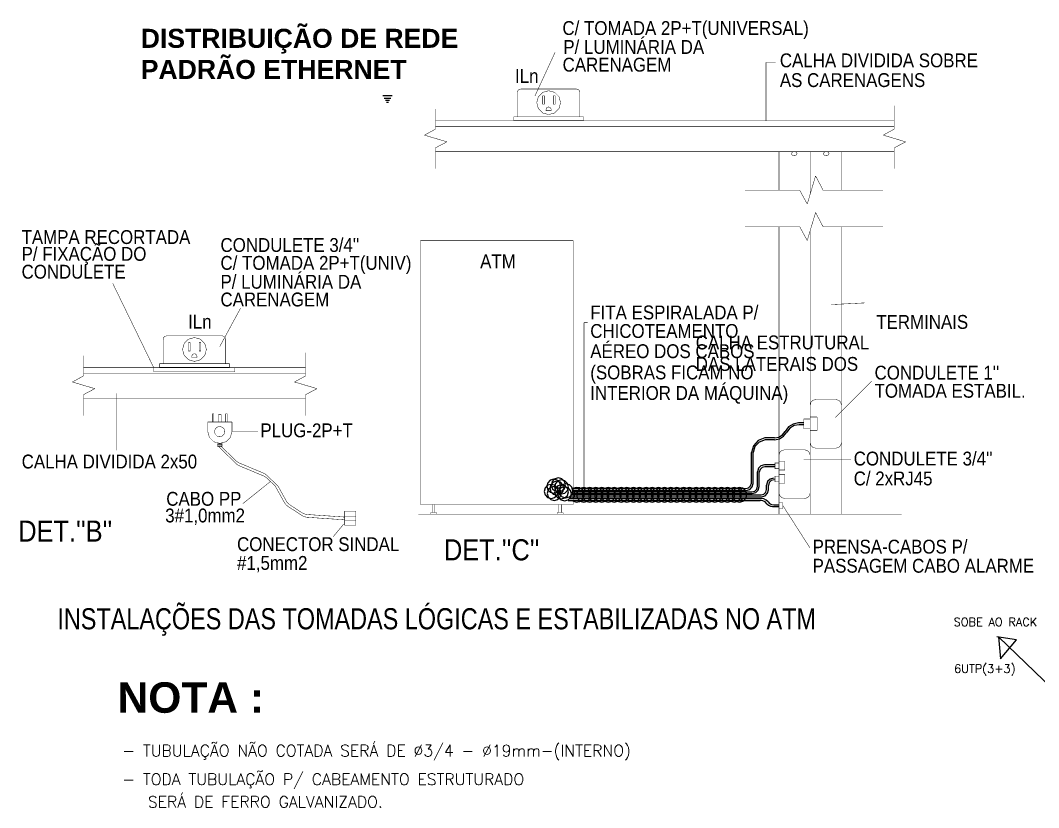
# Model space of a CAD drawing. Extents: x 16 to 124, y 36 to 90.
# Drawn here: x 89.4 to 102.78, y 65.44 to 75.77 of the extents above; entities that cross this region are included whole.
import ezdxf
from ezdxf.enums import TextEntityAlignment as Align

# ---------------------------------------------------------------- set-up
doc = ezdxf.new("R2010")
doc.units = 0
doc.header["$LTSCALE"] = 0.02
for name, color, linetype in [('25FIACAO', 1, 'CONTINUOUS'), ('42-TEXTO', 1, 'CONTINUOUS'), ('ARQUITETURA20', 1, 'CONTINUOUS'), ('DETALHES_CTR50', 2, 'CONTINUOUS'), ('EL-ELETRODUTO', 2, 'CONTINUOUS'), ('LAYER_1', 7, 'CONTINUOUS'), ('TEXTO_05', 2, 'CONTINUOUS')]:
    doc.layers.add(name, color=color, linetype=linetype)
doc.styles.add('ROMANS', font='simplex.shx')
doc.styles.add('SANSSERIFBOLD', font='sasb____.pfb', dxfattribs={"height": 0.5})
doc.styles.add('SN0', font='Arial', dxfattribs={"width": 4e-06})

msp = doc.modelspace()

# ---------------------------------------------------------------- linework, layer by layer
at = {"layer": '25FIACAO', "ltscale": 0.8}
for p, q in [((94.16668, 74.78556), (94.28953, 74.78556)), ((94.18447, 74.7529), (94.2703, 74.7529)), ((94.19984, 74.72469), (94.25369, 74.72469)), ((94.21358, 74.69945), (94.23883, 74.69945))]:
    msp.add_line(p, q, dxfattribs=at)
at = {"layer": 'EL-ELETRODUTO'}
for p, q in [((102.4894, 67.643), (102.23082, 67.68273)), ((103.34469, 66.62992), (102.25071, 67.68273)), ((102.25071, 67.68273), (102.28055, 67.3947)), ((102.28055, 67.3947), (102.4894, 67.643))]:
    msp.add_line(p, q, dxfattribs=at)
at = {"layer": 'LAYER_1', "color": 1, "const_width": 0.006}
for points in [[(96.42876, 75.35545), (96.16402, 74.78232)], [(99.32491, 75.2222), (99.19887, 75.2222)], [(99.19887, 75.2222), (99.19887, 74.45502)], [(91.15625, 71.21523), (90.61837, 72.32022)], [(92.02381, 71.49319), (92.29755, 71.99695)], [(100.49492, 72.06538), (100.0537, 72.04332)], [(100.10806, 70.56145), (100.58548, 71.03847)], [(90.66665, 70.87883), (90.66665, 70.12815)], [(99.69267, 70.006), (100.31612, 70.006)], [(92.32549, 69.42956), (92.68948, 69.72123)], [(99.42067, 69.40353), (99.77648, 68.84998)], [(93.51406, 68.99645), (93.65083, 69.16044)]]:
    msp.add_lwpolyline(points, dxfattribs=at)
at = {"layer": 'LAYER_1', "color": 1, "linetype": 'Continuous', "const_width": 0.006}
for points in [[(95.97931, 74.87284), (95.95629, 74.86662), (95.93994, 74.85027), (95.93371, 74.82726)], [(95.93371, 74.5081), (95.93371, 74.82726)], [(95.97931, 74.87284), (96.70879, 74.87284)], [(96.50055, 74.69387), (96.47919, 74.77286), (96.42304, 74.829), (96.34405, 74.85037), (96.26506, 74.829), (96.20891, 74.77286), (96.18754, 74.69387), (96.20891, 74.61487), (96.26506, 74.55872), (96.34405, 74.53735), (96.42304, 74.55872), (96.47919, 74.61487), (96.50055, 74.69387)], [(96.26478, 74.7836), (96.28696, 74.7836), (96.28696, 74.67392), (96.26478, 74.67392), (96.26478, 74.7836)], [(96.40606, 74.7836), (96.42825, 74.7836), (96.42825, 74.67392), (96.40606, 74.67392), (96.40606, 74.7836)], [(96.75437, 74.82726), (96.74815, 74.85027), (96.7318, 74.86662), (96.70879, 74.87284)], [(96.75437, 74.82726), (96.75437, 74.5081)], [(96.34301, 74.63778), (96.32592, 74.63316), (96.31377, 74.62101), (96.30915, 74.60392)], [(96.37687, 74.60392), (96.37225, 74.62101), (96.3601, 74.63316), (96.34301, 74.63778)], [(95.88655, 74.5081), (96.80155, 74.5081), (96.80155, 74.46061), (95.88655, 74.46061), (95.88655, 74.5081)], [(96.75437, 74.5081), (95.93371, 74.5081)], [(96.30915, 74.58864), (96.30915, 74.60392)], [(96.30915, 74.58864), (96.37687, 74.58864)], [(96.37687, 74.58864), (96.37687, 74.60392)], [(100.88291, 74.45502), (94.85684, 74.45502)], [(100.88291, 74.38234), (94.85684, 74.38234)], [(94.85684, 74.05036), (100.88291, 74.05036)], [(91.32662, 71.63306), (91.30362, 71.62684), (91.28726, 71.61048), (91.28103, 71.58747)], [(91.28103, 71.26833), (91.28103, 71.58747)], [(91.32662, 71.63306), (92.05611, 71.63306)], [(91.84787, 71.45408), (91.8265, 71.53307), (91.77036, 71.58921), (91.69137, 71.61058), (91.61237, 71.58921), (91.55622, 71.53307), (91.53485, 71.45408), (91.55622, 71.37508), (91.61237, 71.31893), (91.69137, 71.29756), (91.77036, 71.31893), (91.8265, 71.37508), (91.84787, 71.45408)], [(92.1017, 71.58747), (92.09547, 71.61048), (92.07912, 71.62684), (92.05611, 71.63306)], [(92.1017, 71.58747), (92.1017, 71.26833)], [(91.6121, 71.54381), (91.63428, 71.54381), (91.63428, 71.43414), (91.6121, 71.43414), (91.6121, 71.54381)], [(91.75337, 71.54381), (91.77556, 71.54381), (91.77556, 71.43414), (91.75337, 71.43414), (91.75337, 71.54381)], [(91.69033, 71.398), (91.67324, 71.39338), (91.66109, 71.38123), (91.65647, 71.36413)], [(91.65647, 71.34886), (91.65647, 71.36413)], [(91.65647, 71.34886), (91.72419, 71.34886)], [(91.72419, 71.36413), (91.71957, 71.38123), (91.70742, 71.39338), (91.69033, 71.398)], [(91.72419, 71.34886), (91.72419, 71.36413)], [(93.15031, 71.21523), (90.2324, 71.21523)], [(91.15625, 71.21523), (91.15625, 71.1606)], [(91.15625, 71.1606), (92.22211, 71.1606)], [(91.23386, 71.26833), (92.14888, 71.26833), (92.14888, 71.22082), (91.23386, 71.22082), (91.23386, 71.26833)], [(92.1017, 71.26833), (91.28103, 71.26833)], [(92.22211, 71.21523), (92.22211, 71.1606)], [(93.15031, 71.14255), (90.2324, 71.14255)], [(90.2324, 70.81057), (93.15031, 70.81057)], [(100.98081, 69.29233), (94.63055, 69.29233)]]:
    msp.add_lwpolyline(points, dxfattribs=at)
at = {"layer": 'LAYER_1', "color": 6, "linetype": 'Continuous', "const_width": 0.006}
for points in [[(100.88291, 74.65363), (100.88291, 74.34625)], [(94.85684, 74.61267), (94.85684, 74.34625)], [(94.71215, 74.26724), (94.85684, 74.34625)], [(94.71215, 74.26724), (95.00738, 74.17956)], [(100.73823, 74.26724), (100.88291, 74.34625)], [(100.73823, 74.26724), (101.03346, 74.17956)], [(95.00738, 74.17956), (94.85684, 74.10054)], [(94.85684, 74.10054), (94.85684, 73.826)], [(101.03346, 74.17956), (100.88291, 74.10054)], [(100.88291, 74.10054), (100.88291, 73.826)], [(99.74049, 73.36337), (99.85009, 73.73241)], [(99.85009, 73.73241), (99.94885, 73.54423)], [(98.92081, 73.54423), (99.64172, 73.54423)], [(99.74049, 73.36337), (99.64172, 73.54423)], [(99.94885, 73.54423), (100.73434, 73.54423)], [(99.74049, 72.88346), (99.85009, 73.25249)], [(99.85009, 73.25249), (99.94885, 73.06431)], [(98.92081, 73.06431), (99.64172, 73.06431)], [(99.74049, 72.88346), (99.64172, 73.06431)], [(99.94885, 73.06431), (100.73434, 73.06431)], [(90.2324, 71.37289), (90.2324, 71.10646)], [(93.15031, 71.41384), (93.15031, 71.10646)], [(90.08773, 71.02745), (90.2324, 71.10646)], [(90.08773, 71.02745), (90.38295, 70.93977)], [(93.00562, 71.02745), (93.15031, 71.10646)], [(93.00562, 71.02745), (93.30085, 70.93977)], [(90.38295, 70.93977), (90.2324, 70.86075)], [(93.30085, 70.93977), (93.15031, 70.86075)], [(90.2324, 70.86075), (90.2324, 70.58621)], [(93.15031, 70.86075), (93.15031, 70.58621)]]:
    msp.add_lwpolyline(points, dxfattribs=at)
at = {"layer": 'LAYER_1', "color": 3, "linetype": 'Continuous', "const_width": 0.006}
for points in [[(99.36914, 74.05036), (99.36914, 73.54423)], [(99.53385, 74.02398), (99.53878, 74.0105), (99.55174, 74.00092), (99.56998, 73.99728), (99.58822, 74.00092), (99.60118, 74.0105), (99.60611, 74.02398), (99.60118, 74.03746), (99.58822, 74.04705), (99.56998, 74.05069), (99.55174, 74.04705), (99.53878, 74.03746), (99.53385, 74.02398)], [(99.77946, 73.49461), (99.77946, 74.05036)], [(99.95486, 74.02398), (99.95979, 74.0105), (99.97276, 74.00092), (99.991, 73.99728), (100.00923, 74.00092), (100.0222, 74.0105), (100.02713, 74.02398), (100.0222, 74.03746), (100.00923, 74.04705), (99.991, 74.05069), (99.97276, 74.04705), (99.95979, 74.03746), (99.95486, 74.02398)], [(100.1898, 74.05036), (100.1898, 73.54423)], [(99.36914, 73.06431), (99.36914, 69.29233)], [(100.1898, 73.06431), (100.1898, 69.29233)], [(99.77946, 69.29233), (99.77946, 73.01469)]]:
    msp.add_lwpolyline(points, dxfattribs=at)
at = {"layer": 'LAYER_1', "color": 2, "linetype": 'Continuous', "const_width": 0.006}
for points in [[(94.66026, 72.88295), (96.66633, 72.88295), (96.66633, 69.41793), (94.66026, 69.41793), (94.66026, 72.88295)], [(99.85241, 70.79687), (99.81559, 70.78692), (99.78942, 70.76075), (99.77946, 70.72393)], [(100.11685, 70.79687), (99.85241, 70.79687)], [(100.1898, 70.72393), (100.17984, 70.76075), (100.15367, 70.78692), (100.11685, 70.79687)], [(99.77946, 70.72393), (99.77946, 70.23153)], [(100.1898, 70.23153), (100.1898, 70.72393)], [(91.86562, 70.38053), (91.86562, 70.50294)], [(91.86562, 70.50294), (92.18447, 70.50294)], [(91.92596, 70.60945), (91.94528, 70.60945), (91.94528, 70.50294), (91.92596, 70.50294), (91.92596, 70.60945)], [(92.043, 70.50294), (92.00711, 70.50294), (92.00711, 70.5986), (92.043, 70.5986), (92.043, 70.50294)], [(92.10115, 70.60945), (92.12047, 70.60945), (92.12047, 70.50294), (92.10115, 70.50294), (92.10115, 70.60945)], [(92.18447, 70.38053), (92.18447, 70.50294)], [(99.77946, 70.54233), (99.695, 70.54233), (99.695, 70.41313), (99.77946, 70.41313), (99.77946, 70.54233)], [(99.77946, 70.56734), (99.87089, 70.56734)], [(99.87089, 70.56734), (99.87089, 70.38813)], [(91.86562, 70.38053), (91.88739, 70.30007), (91.94459, 70.24287), (92.02505, 70.22111)], [(92.08925, 70.3759), (92.08006, 70.4099), (92.05589, 70.43407), (92.02189, 70.44326), (91.9879, 70.43407), (91.96373, 70.4099), (91.95454, 70.3759), (91.96373, 70.3419), (91.9879, 70.31774), (92.02189, 70.30855), (92.05589, 70.31774), (92.08006, 70.3419), (92.08925, 70.3759)], [(92.02505, 70.22111), (92.10551, 70.24287), (92.1627, 70.30007), (92.18447, 70.38053)], [(99.87089, 70.38813), (99.77946, 70.38813)], [(92.05376, 70.22371), (92.05376, 70.18212), (91.99438, 70.18212), (91.99438, 70.22408)], [(99.77946, 70.23153), (99.78942, 70.19471), (99.81559, 70.16854), (99.85241, 70.15858)], [(100.11685, 70.15858), (100.15367, 70.16854), (100.17984, 70.19471), (100.1898, 70.23153)], [(91.99438, 70.21328), (92.05376, 70.21328)], [(91.99438, 70.20381), (92.05376, 70.20381)], [(91.99438, 70.19434), (92.05376, 70.19434)], [(92.0062, 70.18212), (92.239, 69.95572)], [(92.04268, 70.18212), (92.23718, 69.99296)], [(99.44208, 70.13723), (99.40527, 70.12727), (99.3791, 70.1011), (99.36914, 70.06428)], [(99.70652, 70.13723), (99.44208, 70.13723)], [(99.77946, 70.06428), (99.7695, 70.1011), (99.74333, 70.12727), (99.70652, 70.13723)], [(99.85241, 70.15858), (100.11685, 70.15858)], [(92.23718, 69.99296), (92.25104, 69.98107), (92.26625, 69.97103), (92.28261, 69.96295)], [(92.239, 69.95572), (92.25285, 69.94384), (92.26805, 69.9338), (92.28442, 69.92572)], [(92.28261, 69.96295), (92.59525, 69.83217)], [(99.36914, 69.96408), (99.31761, 69.96408), (99.31761, 69.89028), (99.36914, 69.89028), (99.36914, 69.96408)], [(99.36914, 70.06428), (99.36914, 69.57188)], [(99.36914, 69.98286), (99.44707, 69.98286)], [(99.44707, 69.98286), (99.44707, 69.8715)], [(99.77946, 69.57188), (99.77946, 70.06428)], [(92.28442, 69.92572), (92.59874, 69.79424)], [(92.6394, 69.80339), (92.62587, 69.81476), (92.6111, 69.82439), (92.59525, 69.83217)], [(99.44707, 69.8715), (99.36914, 69.8715)], [(92.64288, 69.76545), (92.62936, 69.77682), (92.61459, 69.78645), (92.59874, 69.79424)], [(92.6394, 69.80339), (92.77256, 69.67699)], [(92.64288, 69.76545), (92.73609, 69.67699)], [(99.31761, 69.76589), (99.29854, 69.76589)], [(99.31761, 69.74219), (99.30402, 69.74219)], [(99.36914, 69.79129), (99.31761, 69.79129), (99.31761, 69.7175), (99.36914, 69.7175), (99.36914, 69.79129)], [(99.36914, 69.81008), (99.44707, 69.81008)], [(99.44707, 69.69872), (99.36914, 69.69872)], [(99.44707, 69.81008), (99.44707, 69.69872)], [(92.76316, 69.64207), (92.75533, 69.65461), (92.74628, 69.66628), (92.73609, 69.67699)], [(92.76316, 69.64207), (92.87241, 69.44556)], [(92.79963, 69.64207), (92.7918, 69.65461), (92.78275, 69.66628), (92.77256, 69.67699)], [(92.79963, 69.64207), (92.89785, 69.46542)], [(99.36914, 69.57188), (99.3791, 69.53507), (99.40527, 69.5089), (99.44208, 69.49894)], [(99.70652, 69.49894), (99.74333, 69.5089), (99.7695, 69.53507), (99.77946, 69.57188)], [(92.87241, 69.44556), (92.88549, 69.42596), (92.90151, 69.40876), (92.92014, 69.39432)], [(92.89785, 69.46542), (92.91093, 69.44582), (92.92694, 69.42863), (92.94557, 69.41419)], [(94.81499, 69.41793), (94.81499, 69.31328)], [(94.8474, 69.41793), (94.8474, 69.31328)], [(96.47832, 69.41793), (96.47832, 69.31328)], [(96.51073, 69.41793), (96.51073, 69.31328)], [(99.42067, 69.44043), (99.36914, 69.44043), (99.36914, 69.36663), (99.42067, 69.36663), (99.42067, 69.44043)], [(99.44208, 69.49894), (99.70652, 69.49894)], [(92.92014, 69.39432), (93.10291, 69.27491)], [(92.94557, 69.41419), (93.10291, 69.31138)], [(93.10291, 69.31138), (93.1248, 69.29961), (93.14828, 69.29175), (93.17285, 69.28797)], [(93.17285, 69.28797), (93.66457, 69.25466)], [(93.66457, 69.14878), (93.81047, 69.14878), (93.81047, 69.33114), (93.66457, 69.33114), (93.66457, 69.14878)], [(94.79212, 69.29233), (94.79212, 69.31328)], [(94.79212, 69.31328), (94.87072, 69.31328)], [(94.87072, 69.29233), (94.79212, 69.29233)], [(94.87072, 69.31328), (94.87072, 69.29233)], [(96.45546, 69.31328), (96.53405, 69.31328)], [(96.45546, 69.29233), (96.45546, 69.31328)], [(96.53405, 69.29233), (96.45546, 69.29233)], [(96.53405, 69.31328), (96.53405, 69.29233)], [(93.10291, 69.27491), (93.1248, 69.26314), (93.14828, 69.25528), (93.17285, 69.25149)], [(93.17285, 69.25149), (93.66457, 69.21819)], [(93.66457, 69.26585), (93.81047, 69.26585)], [(93.66457, 69.20371), (93.81047, 69.20371)]]:
    msp.add_lwpolyline(points, dxfattribs=at)
at = {"layer": 'LAYER_1', "linetype": 'Continuous', "const_width": 0.006}
for points in [[(96.80786, 71.80677), (96.85573, 71.80677)], [(96.80786, 69.6465), (96.80786, 71.80677)], [(92.18447, 70.38053), (92.52507, 70.38053)]]:
    msp.add_lwpolyline(points, dxfattribs=at)
at = {"layer": 'LAYER_1', "color": 2, "linetype": 'Continuous'}
for points in [[(99.62618, 70.48996), (99.55489, 70.47489), (99.49411, 70.43667), (99.44963, 70.37896)], [(99.695, 70.48996), (99.62618, 70.48996)], [(99.30882, 70.29343), (99.36558, 70.30392), (99.41415, 70.33343), (99.44963, 70.37896)], [(99.30882, 70.26972), (99.37406, 70.28178), (99.42989, 70.3157), (99.47067, 70.36804)], [(99.63251, 70.46635), (99.56727, 70.45429), (99.51144, 70.42037), (99.47067, 70.36804)], [(99.695, 70.46635), (99.63251, 70.46635)], [(99.18498, 70.29343), (99.09612, 70.25959), (99.03306, 70.19148), (99.00616, 70.10028)], [(99.18657, 70.26972), (99.1088, 70.23954), (99.0536, 70.17963), (99.02987, 70.09965)], [(99.30975, 70.29343), (99.18498, 70.29343)], [(99.30882, 70.26972), (99.18657, 70.26972)], [(99.00616, 69.70091), (99.00616, 70.10028)], [(99.02987, 69.69544), (99.02987, 70.09965)], [(99.17763, 69.93951), (99.1316, 69.92706), (99.09889, 69.89435), (99.08644, 69.84833)], [(99.08644, 69.65917), (99.08644, 69.84833)], [(99.1831, 69.9158), (99.14628, 69.90584), (99.12011, 69.87967), (99.11015, 69.84285)], [(99.11015, 69.6537), (99.11015, 69.84285)], [(99.31761, 69.93951), (99.17763, 69.93951)], [(99.31761, 69.9158), (99.1831, 69.9158)], [(96.50259, 69.65921), (96.49003, 69.70562), (96.45705, 69.73861), (96.41063, 69.75117), (96.36423, 69.73861), (96.33124, 69.70562), (96.31869, 69.65921), (96.33124, 69.61281), (96.36423, 69.57982), (96.41063, 69.56727), (96.45705, 69.57982), (96.49003, 69.61281), (96.50259, 69.65921)], [(96.54317, 69.63219), (96.53061, 69.6786), (96.49762, 69.71158), (96.45122, 69.72413), (96.40481, 69.71158), (96.37182, 69.6786), (96.35927, 69.63219), (96.37182, 69.58578), (96.40481, 69.55279), (96.45122, 69.54024), (96.49762, 69.55279), (96.53061, 69.58578), (96.54317, 69.63219)], [(96.56345, 69.67611), (96.5509, 69.72251), (96.51791, 69.7555), (96.4715, 69.76805), (96.42509, 69.7555), (96.39211, 69.72251), (96.37955, 69.67611), (96.39211, 69.6297), (96.42509, 69.59671), (96.4715, 69.58416), (96.51791, 69.59671), (96.5509, 69.6297), (96.56345, 69.67611)], [(96.60402, 69.64909), (96.59147, 69.69549), (96.55848, 69.72848), (96.51207, 69.74103), (96.46566, 69.72848), (96.43268, 69.69549), (96.42012, 69.64909), (96.43268, 69.60268), (96.46566, 69.56969), (96.51207, 69.55713), (96.55848, 69.56969), (96.59147, 69.60268), (96.60402, 69.64909)], [(96.66149, 69.5984), (96.64894, 69.64481), (96.61595, 69.6778), (96.56955, 69.69035), (96.52314, 69.6778), (96.49015, 69.64481), (96.47759, 69.5984), (96.49015, 69.552), (96.52314, 69.51902), (96.56955, 69.50646), (96.61595, 69.51902), (96.64894, 69.552), (96.66149, 69.5984)], [(98.93322, 69.62797), (98.97003, 69.63793), (98.9962, 69.6641), (99.00616, 69.70091)], [(98.93868, 69.60426), (98.98471, 69.61671), (99.01742, 69.64942), (99.02987, 69.69544)], [(99.29854, 69.76589), (99.25252, 69.75344), (99.21981, 69.72073), (99.20736, 69.67471)], [(99.30402, 69.74219), (99.2672, 69.73223), (99.24103, 69.70606), (99.23107, 69.66924)], [(96.46878, 69.59165), (96.45622, 69.63806), (96.42324, 69.67105), (96.37683, 69.6836), (96.33042, 69.67105), (96.29743, 69.63806), (96.28488, 69.59165), (96.29743, 69.54524), (96.33042, 69.51225), (96.37683, 69.4997), (96.42324, 69.51225), (96.45622, 69.54524), (96.46878, 69.59165)], [(96.50935, 69.56462), (96.49679, 69.61103), (96.46381, 69.64401), (96.4174, 69.65657), (96.37099, 69.64401), (96.33801, 69.61103), (96.32546, 69.56462), (96.33801, 69.51821), (96.37099, 69.48522), (96.4174, 69.47267), (96.46381, 69.48522), (96.49679, 69.51821), (96.50935, 69.56462)], [(96.60402, 69.5849), (96.59147, 69.6313), (96.55848, 69.66428), (96.51207, 69.67683), (96.46566, 69.66428), (96.43268, 69.6313), (96.42012, 69.5849), (96.43268, 69.53848), (96.46566, 69.5055), (96.51207, 69.49295), (96.55848, 69.5055), (96.59147, 69.53848), (96.60402, 69.5849)], [(96.64459, 69.55787), (96.63204, 69.60428), (96.59905, 69.63727), (96.55264, 69.64982), (96.50624, 69.63727), (96.47325, 69.60428), (96.4607, 69.55787), (96.47325, 69.51146), (96.50624, 69.47847), (96.55264, 69.46592), (96.59905, 69.47847), (96.63204, 69.51146), (96.64459, 69.55787)], [(96.64685, 69.56251), (99.01897, 69.56251)], [(96.64956, 69.62797), (98.93322, 69.62797)], [(96.65241, 69.58622), (99.01349, 69.58622)], [(96.65314, 69.60426), (98.93868, 69.60426)], [(99.01349, 69.58622), (99.05031, 69.59618), (99.07648, 69.62235), (99.08644, 69.65917)], [(99.01897, 69.56251), (99.06499, 69.57496), (99.0977, 69.60768), (99.11015, 69.6537)], [(99.13441, 69.54539), (99.17123, 69.55535), (99.1974, 69.58152), (99.20736, 69.61834)], [(99.13989, 69.52169), (99.18591, 69.53414), (99.21862, 69.56685), (99.23107, 69.61287)], [(99.20736, 69.61834), (99.20736, 69.67471)], [(99.23107, 69.61287), (99.23107, 69.66924)], [(96.59967, 69.47326), (99.12296, 69.47326)], [(96.61789, 69.49697), (99.13841, 69.49697)], [(96.62833, 69.52169), (99.13989, 69.52169)], [(96.63911, 69.54539), (99.13441, 69.54539)], [(99.21118, 69.42857), (99.18689, 69.45264), (99.15674, 69.46792), (99.12296, 69.47326)], [(99.22663, 69.45227), (99.20234, 69.47634), (99.17219, 69.49162), (99.13841, 69.49697)], [(99.21118, 69.42857), (99.23143, 69.4085), (99.25656, 69.39577), (99.2847, 69.39132)], [(99.22663, 69.45227), (99.24687, 69.43221), (99.272, 69.41948), (99.30016, 69.41502)], [(99.2847, 69.39132), (99.36914, 69.39132)], [(99.30016, 69.41502), (99.36914, 69.41502)]]:
    msp.add_lwpolyline(points, dxfattribs=at)
at = {"layer": 'LAYER_1', "color": 1, "linetype": 'Continuous'}
for points in [[(96.7875, 69.61115), (96.7494, 69.63769), (96.70454, 69.64356), (96.66089, 69.62772)], [(96.7875, 69.61115), (96.7494, 69.63769), (96.70454, 69.64356), (96.66089, 69.62772)], [(96.66633, 69.49318), (96.68453, 69.53184), (96.68453, 69.57363), (96.66633, 69.61228)], [(96.90112, 69.54732), (96.88791, 69.59616), (96.85319, 69.63088), (96.80435, 69.64409), (96.7555, 69.63088), (96.72078, 69.59616), (96.70757, 69.54732), (96.72078, 69.49847), (96.7555, 69.46375), (96.80435, 69.45054), (96.85319, 69.46375), (96.88791, 69.49847), (96.90112, 69.54732)], [(96.90112, 69.54732), (96.88791, 69.59616), (96.85319, 69.63088), (96.80435, 69.64409), (96.7555, 69.63088), (96.72078, 69.59616), (96.70757, 69.54732), (96.72078, 69.49847), (96.7555, 69.46375), (96.80435, 69.45054), (96.85319, 69.46375), (96.88791, 69.49847), (96.90112, 69.54732)], [(96.97935, 69.54732), (96.96614, 69.59616), (96.93142, 69.63088), (96.88258, 69.64409), (96.83373, 69.63088), (96.79901, 69.59616), (96.7858, 69.54732), (96.79901, 69.49847), (96.83373, 69.46375), (96.88258, 69.45054), (96.93142, 69.46375), (96.96614, 69.49847), (96.97935, 69.54732)], [(96.97935, 69.54732), (96.96614, 69.59616), (96.93142, 69.63088), (96.88258, 69.64409), (96.83373, 69.63088), (96.79901, 69.59616), (96.7858, 69.54732), (96.79901, 69.49847), (96.83373, 69.46375), (96.88258, 69.45054), (96.93142, 69.46375), (96.96614, 69.49847), (96.97935, 69.54732)], [(96.7875, 69.48347), (96.80887, 69.52469), (96.80887, 69.56993), (96.7875, 69.61115)], [(96.7875, 69.48347), (96.80887, 69.52469), (96.80887, 69.56993), (96.7875, 69.61115)], [(97.06001, 69.54732), (97.0468, 69.59616), (97.01208, 69.63088), (96.96323, 69.64409), (96.91439, 69.63088), (96.87967, 69.59616), (96.86645, 69.54732), (96.87967, 69.49847), (96.91439, 69.46375), (96.96323, 69.45054), (97.01208, 69.46375), (97.0468, 69.49847), (97.06001, 69.54732)], [(97.06001, 69.54732), (97.0468, 69.59616), (97.01208, 69.63088), (96.96323, 69.64409), (96.91439, 69.63088), (96.87967, 69.59616), (96.86645, 69.54732), (96.87967, 69.49847), (96.91439, 69.46375), (96.96323, 69.45054), (97.01208, 69.46375), (97.0468, 69.49847), (97.06001, 69.54732)], [(97.13824, 69.54732), (97.12503, 69.59616), (97.09031, 69.63088), (97.04146, 69.64409), (96.99262, 69.63088), (96.9579, 69.59616), (96.94468, 69.54732), (96.9579, 69.49847), (96.99262, 69.46375), (97.04146, 69.45054), (97.09031, 69.46375), (97.12503, 69.49847), (97.13824, 69.54732)], [(97.13824, 69.54732), (97.12503, 69.59616), (97.09031, 69.63088), (97.04146, 69.64409), (96.99262, 69.63088), (96.9579, 69.59616), (96.94468, 69.54732), (96.9579, 69.49847), (96.99262, 69.46375), (97.04146, 69.45054), (97.09031, 69.46375), (97.12503, 69.49847), (97.13824, 69.54732)], [(97.22392, 69.54732), (97.21071, 69.59616), (97.17599, 69.63088), (97.12715, 69.64409), (97.0783, 69.63088), (97.04358, 69.59616), (97.03037, 69.54732), (97.04358, 69.49847), (97.0783, 69.46375), (97.12715, 69.45054), (97.17599, 69.46375), (97.21071, 69.49847), (97.22392, 69.54732)], [(97.30215, 69.54732), (97.28894, 69.59616), (97.25422, 69.63088), (97.20538, 69.64409), (97.15653, 69.63088), (97.12181, 69.59616), (97.1086, 69.54732), (97.12181, 69.49847), (97.15653, 69.46375), (97.20538, 69.45054), (97.25422, 69.46375), (97.28894, 69.49847), (97.30215, 69.54732)], [(97.3913, 69.54732), (97.37809, 69.59616), (97.34337, 69.63088), (97.29452, 69.64409), (97.24568, 69.63088), (97.21096, 69.59616), (97.19775, 69.54732), (97.21096, 69.49847), (97.24568, 69.46375), (97.29452, 69.45054), (97.34337, 69.46375), (97.37809, 69.49847), (97.3913, 69.54732)], [(97.3913, 69.54732), (97.37809, 69.59616), (97.34337, 69.63088), (97.29452, 69.64409), (97.24568, 69.63088), (97.21096, 69.59616), (97.19775, 69.54732), (97.21096, 69.49847), (97.24568, 69.46375), (97.29452, 69.45054), (97.34337, 69.46375), (97.37809, 69.49847), (97.3913, 69.54732)], [(97.46954, 69.54732), (97.45633, 69.59616), (97.4216, 69.63088), (97.37275, 69.64409), (97.32391, 69.63088), (97.2892, 69.59616), (97.27599, 69.54732), (97.2892, 69.49847), (97.32391, 69.46375), (97.37275, 69.45054), (97.4216, 69.46375), (97.45633, 69.49847), (97.46954, 69.54732)], [(97.46954, 69.54732), (97.45633, 69.59616), (97.4216, 69.63088), (97.37275, 69.64409), (97.32391, 69.63088), (97.2892, 69.59616), (97.27599, 69.54732), (97.2892, 69.49847), (97.32391, 69.46375), (97.37275, 69.45054), (97.4216, 69.46375), (97.45633, 69.49847), (97.46954, 69.54732)], [(97.55522, 69.54732), (97.542, 69.59616), (97.50729, 69.63088), (97.45844, 69.64409), (97.4096, 69.63088), (97.37488, 69.59616), (97.36167, 69.54732), (97.37488, 69.49847), (97.4096, 69.46375), (97.45844, 69.45054), (97.50729, 69.46375), (97.542, 69.49847), (97.55522, 69.54732)], [(97.63344, 69.54732), (97.62023, 69.59616), (97.58552, 69.63088), (97.53667, 69.64409), (97.48782, 69.63088), (97.45311, 69.59616), (97.43989, 69.54732), (97.45311, 69.49847), (97.48782, 69.46375), (97.53667, 69.45054), (97.58552, 69.46375), (97.62023, 69.49847), (97.63344, 69.54732)], [(97.72285, 69.54732), (97.70964, 69.59616), (97.67492, 69.63088), (97.62607, 69.64409), (97.57723, 69.63088), (97.54251, 69.59616), (97.5293, 69.54732), (97.54251, 69.49847), (97.57723, 69.46375), (97.62607, 69.45054), (97.67492, 69.46375), (97.70964, 69.49847), (97.72285, 69.54732)], [(97.80108, 69.54732), (97.78787, 69.59616), (97.75315, 69.63088), (97.7043, 69.64409), (97.65546, 69.63088), (97.62074, 69.59616), (97.60752, 69.54732), (97.62074, 69.49847), (97.65546, 69.46375), (97.7043, 69.45054), (97.75315, 69.46375), (97.78787, 69.49847), (97.80108, 69.54732)], [(97.88304, 69.54732), (97.86982, 69.59616), (97.83511, 69.63088), (97.78626, 69.64409), (97.73741, 69.63088), (97.7027, 69.59616), (97.68948, 69.54732), (97.7027, 69.49847), (97.73741, 69.46375), (97.78626, 69.45054), (97.83511, 69.46375), (97.86982, 69.49847), (97.88304, 69.54732)], [(97.96126, 69.54732), (97.94805, 69.59616), (97.91333, 69.63088), (97.86448, 69.64409), (97.81564, 69.63088), (97.78093, 69.59616), (97.76771, 69.54732), (97.78093, 69.49847), (97.81564, 69.46375), (97.86448, 69.45054), (97.91333, 69.46375), (97.94805, 69.49847), (97.96126, 69.54732)], [(98.04694, 69.54732), (98.03373, 69.59616), (97.99902, 69.63088), (97.95018, 69.64409), (97.90133, 69.63088), (97.8666, 69.59616), (97.85339, 69.54732), (97.8666, 69.49847), (97.90133, 69.46375), (97.95018, 69.45054), (97.99902, 69.46375), (98.03373, 69.49847), (98.04694, 69.54732)], [(98.12518, 69.54732), (98.11196, 69.59616), (98.07725, 69.63088), (98.02841, 69.64409), (97.97956, 69.63088), (97.94484, 69.59616), (97.93163, 69.54732), (97.94484, 69.49847), (97.97956, 69.46375), (98.02841, 69.45054), (98.07725, 69.46375), (98.11196, 69.49847), (98.12518, 69.54732)], [(98.21459, 69.54732), (98.20137, 69.59616), (98.16665, 69.63088), (98.11781, 69.64409), (98.06896, 69.63088), (98.03424, 69.59616), (98.02103, 69.54732), (98.03424, 69.49847), (98.06896, 69.46375), (98.11781, 69.45054), (98.16665, 69.46375), (98.20137, 69.49847), (98.21459, 69.54732)], [(98.29281, 69.54732), (98.2796, 69.59616), (98.24488, 69.63088), (98.19604, 69.64409), (98.14719, 69.63088), (98.11247, 69.59616), (98.09926, 69.54732), (98.11247, 69.49847), (98.14719, 69.46375), (98.19604, 69.45054), (98.24488, 69.46375), (98.2796, 69.49847), (98.29281, 69.54732)], [(98.37849, 69.54732), (98.36528, 69.59616), (98.33056, 69.63088), (98.28172, 69.64409), (98.23287, 69.63088), (98.19815, 69.59616), (98.18494, 69.54732), (98.19815, 69.49847), (98.23287, 69.46375), (98.28172, 69.45054), (98.33056, 69.46375), (98.36528, 69.49847), (98.37849, 69.54732)], [(98.45672, 69.54732), (98.44351, 69.59616), (98.40879, 69.63088), (98.35995, 69.64409), (98.3111, 69.63088), (98.27638, 69.59616), (98.26317, 69.54732), (98.27638, 69.49847), (98.3111, 69.46375), (98.35995, 69.45054), (98.40879, 69.46375), (98.44351, 69.49847), (98.45672, 69.54732)], [(98.54613, 69.54732), (98.53292, 69.59616), (98.4982, 69.63088), (98.44935, 69.64409), (98.4005, 69.63088), (98.36578, 69.59616), (98.35257, 69.54732), (98.36578, 69.49847), (98.4005, 69.46375), (98.44935, 69.45054), (98.4982, 69.46375), (98.53292, 69.49847), (98.54613, 69.54732)], [(98.62436, 69.54732), (98.61114, 69.59616), (98.57642, 69.63088), (98.52758, 69.64409), (98.47874, 69.63088), (98.44401, 69.59616), (98.4308, 69.54732), (98.44401, 69.49847), (98.47874, 69.46375), (98.52758, 69.45054), (98.57642, 69.46375), (98.61114, 69.49847), (98.62436, 69.54732)], [(98.71004, 69.54732), (98.69682, 69.59616), (98.66211, 69.63088), (98.61326, 69.64409), (98.56442, 69.63088), (98.5297, 69.59616), (98.51649, 69.54732), (98.5297, 69.49847), (98.56442, 69.46375), (98.61326, 69.45054), (98.66211, 69.46375), (98.69682, 69.49847), (98.71004, 69.54732)], [(98.78827, 69.54732), (98.77506, 69.59616), (98.74034, 69.63088), (98.69149, 69.64409), (98.64265, 69.63088), (98.60793, 69.59616), (98.59472, 69.54732), (98.60793, 69.49847), (98.64265, 69.46375), (98.69149, 69.45054), (98.74034, 69.46375), (98.77506, 69.49847), (98.78827, 69.54732)], [(98.87768, 69.54732), (98.86447, 69.59616), (98.82974, 69.63088), (98.7809, 69.64409), (98.73206, 69.63088), (98.69734, 69.59616), (98.68412, 69.54732), (98.69734, 69.49847), (98.73206, 69.46375), (98.7809, 69.45054), (98.82974, 69.46375), (98.86447, 69.49847), (98.87768, 69.54732)], [(98.94738, 69.54732), (98.93417, 69.59616), (98.89945, 69.63088), (98.8506, 69.64409), (98.80176, 69.63088), (98.76704, 69.59616), (98.75383, 69.54732), (98.76704, 69.49847), (98.80176, 69.46375), (98.8506, 69.45054), (98.89945, 69.46375), (98.93417, 69.49847), (98.94738, 69.54732)], [(98.90073, 69.63857), (98.87301, 69.61692), (98.85505, 69.58732), (98.84866, 69.55273)], [(96.66089, 69.46691), (96.70454, 69.45107), (96.7494, 69.45693), (96.7875, 69.48347)], [(96.66089, 69.46691), (96.70454, 69.45107), (96.7494, 69.45693), (96.7875, 69.48347)], [(98.84866, 69.55273), (98.85505, 69.51815), (98.87301, 69.48854), (98.90073, 69.4669)]]:
    msp.add_lwpolyline(points, dxfattribs=at)

# ---------------------------------------------------------------- texts
at = {"layer": '42-TEXTO', "style": 'ROMANS'}
for s, height, p in [('SOBE AO RACK', 0.1090313, (101.66328, 67.8228)), ('6UTP(3+3)', 0.109031, (101.66948, 67.2097))]:
    msp.add_text(s, height=height, dxfattribs=at).set_placement(p)
at = {"layer": 'ARQUITETURA20', "style": 'ROMANS'}
for s, p in [('- TUBULAÇÃO NÃO COTADA SERÁ DE %%C3/4 - %%c19mm-(INTERNO)', (90.74421, 66.11348)), ('- TODA TUBULAÇÃO P/ CABEAMENTO ESTRUTURADO  ', (90.74421, 65.73763)), (' SERÁ DE FERRO GALVANIZADO.', (90.97682, 65.44061))]:
    msp.add_text(s, height=0.150015, dxfattribs=at).set_placement(p)
at = {"layer": 'DETALHES_CTR50', "style": 'SANSSERIFBOLD'}
for s, p in [('DISTRIBUIÇÃO DE REDE', (90.98557, 75.53815)), ('PADRÃO ETHERNET', (90.98557, 75.12977))]:
    msp.add_text(s, height=0.25, dxfattribs=at).set_placement(p, align=Align.MIDDLE_LEFT)
at = {"layer": 'LAYER_1', "color": 1, "style": 'SN0'}
for s, width, p, p2 in [('C/ TOMADA 2P+T(UNIVERSAL)', 0.875229, (96.52483, 75.58213), (99.76061, 75.58213)), ('P/ LUMINÁRIA DA', 0.873399, (96.53651, 75.33395), (98.3866, 75.33395)), ('CALHA DIVIDIDA SOBRE', 0.877348, (99.38053, 75.15793), (101.98245, 75.15793)), ('CARENAGEM', 0.865673, (96.52712, 75.10152), (97.95571, 75.10152)), ('ILn', 0.840505, (95.90175, 74.95284), (96.21063, 74.95284)), ('AS CARENAGENS', 0.878094, (99.38053, 74.89871), (101.29068, 74.89871)), ('TAMPA RECORTADA', 0.872244, (89.42038, 72.83863), (91.63727, 72.83863)), ("CONDULETE 3/4''", 0.878231, (92.03299, 72.73423), (93.85626, 72.73423)), ('P/ FIXAÇÃO DO', 0.878632, (89.42038, 72.618), (91.06026, 72.618)), ('C/ TOMADA 2P+T(UNIV)', 0.875972, (92.03299, 72.49984), (94.5416, 72.49984)), ('ATM', 0.851934, (95.44432, 72.52043), (95.91194, 72.52043)), ('CONDULETE', 0.879558, (89.42038, 72.3836), (90.78677, 72.3836)), ('P/ LUMINÁRIA DA', 0.873399, (92.03299, 72.25167), (93.88308, 72.25167)), ('CARENAGEM', 0.865672, (92.03299, 72.01923), (93.46158, 72.01923)), ('FITA ESPIRALADA P/', 0.873688, (96.89049, 71.8492), (99.0988, 71.8492)), ('ILn', 0.840505, (91.60734, 71.72772), (91.91623, 71.72772)), ('TERMINAIS', 0.881345, (100.64692, 71.72476), (101.85458, 71.72476)), ('CHICOTEAMENTO', 0.876763, (96.89049, 71.60589), (98.83604, 71.60589)), ('AÉREO DOS CABOS', 0.878009, (96.89049, 71.34054), (99.04839, 71.34054)), ('CALHA ESTRUTURAL', 0.87515, (98.27611, 71.45525), (100.55414, 71.45525)), ('DAS LATERAIS DOS', 0.878034, (98.27611, 71.17334), (100.40935, 71.17334)), ('(SOBRAS FICAM NO', 0.87729, (96.89049, 71.0619), (99.03552, 71.0619)), ("CONDULETE 1''", 0.878533, (100.62485, 71.05882), (102.26259, 71.05882)), ('INTERIOR DA MÁQUINA)', 0.87585, (96.89049, 70.79202), (99.49134, 70.79202)), ('TOMADA ESTABIL.', 0.869605, (100.62485, 70.82099), (102.61008, 70.82099)), ('PLUG-2P+T', 0.876045, (92.55737, 70.30143), (93.77145, 70.30143)), ("CONDULETE 3/4''", 0.878231, (100.35088, 69.93123), (102.17415, 69.93123)), ('CALHA DIVIDIDA 2x50', 0.876841, (89.42152, 69.89221), (91.72636, 69.89221)), ('C/ 2xRJ45', 0.880032, (100.35088, 69.67032), (101.38586, 69.67032)), ('CABO PP', 0.88208, (91.321, 69.40275), (92.30772, 69.40275)), ('3#1,0mm2', 0.882688, (91.30734, 69.18433), (92.35519, 69.18433)), ('CONECTOR SINDAL', 0.875764, (92.25062, 68.80739), (94.38171, 68.80739)), ('PRENSA-CABOS P/', 0.873276, (99.81123, 68.7752), (101.84579, 68.7752)), ('#1,5mm2', 0.884025, (92.25062, 68.56166), (93.17513, 68.56166)), ('PASSAGEM CABO ALARME', 0.87675, (99.81123, 68.52423), (102.72097, 68.52423))]:
    msp.add_text(s, height=0.181888, dxfattribs=dict(at, width=width)).set_placement(p, p2, align=Align.FIT)
at = {"layer": 'LAYER_1', "style": 'SN0'}
for s, width, p, p2 in [("DET.''B''", 0.87042, (89.37713, 68.93184), (90.6116, 68.93184)), ("DET.''C''", 0.870909, (94.9693, 68.68575), (96.22307, 68.68575)), ('INSTALAÇÕES DAS TOMADAS LÓGICAS E ESTABILIZADAS NO ATM', 0.792946, (89.89048, 67.78076), (99.85538, 67.78076))]:
    msp.add_text(s, height=0.277256, dxfattribs=dict(at, width=width)).set_placement(p, p2, align=Align.FIT)
at = {"layer": 'TEXTO_05', "style": 'SANSSERIFBOLD'}
msp.add_text('NOTA :', height=0.4, dxfattribs=at).set_placement((90.68105, 66.68564))

doc.saveas('drawing.dxf')
